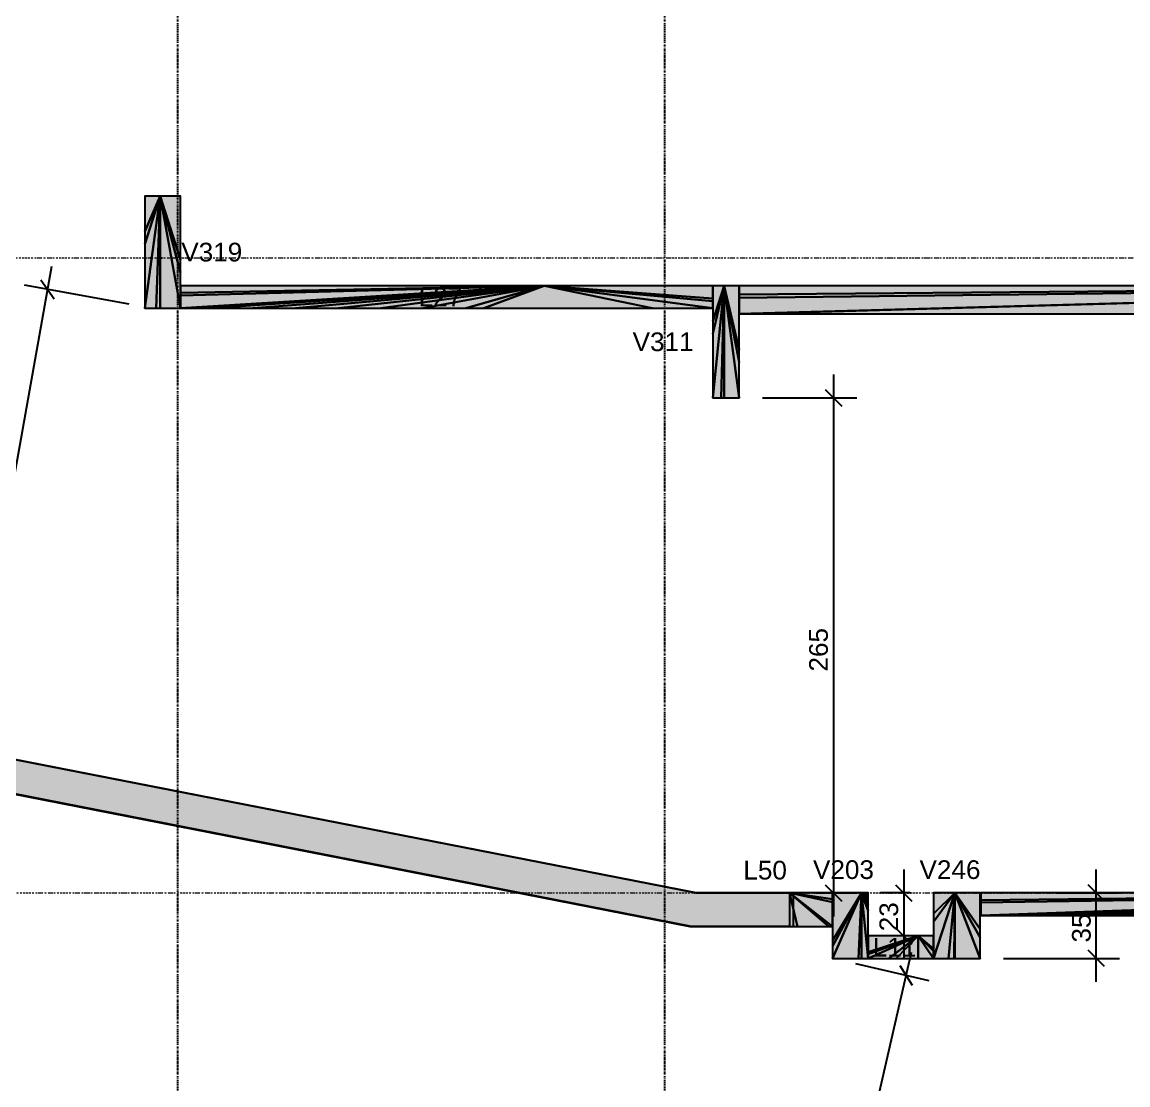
# Model space of a CAD drawing. Extents: x 37185 to 43130, y -8131 to -3926.
# Drawn here: x 41322.2 to 41716.6, y -4737.3 to -4358.2 of the extents above; entities that cross this region are included whole.
import ezdxf

# ---------------------------------------------------------------- set-up
doc = ezdxf.new("R2010")
doc.units = 0
doc.header["$MEASUREMENT"] = 0
doc.linetypes.add('ESTILO_TQS_0002', pattern=[0.4, 0.1, -0.3])
doc.linetypes.add('ESTILO_TQS_0004', pattern=[1.12, 0.5, -0.2, 0.01, -0.2, 0.01, -0.2])
for name, color, linetype in [('36', 253, 'CONTINUOUS'), ('48', 4, 'CONTINUOUS'), ('52', 3, 'CONTINUOUS'), ('67', 7, 'CONTINUOUS'), ('70', 160, 'CONTINUOUS'), ('74', 2, 'CONTINUOUS'), ('75', 9, 'CONTINUOUS'), ('96', 252, 'CONTINUOUS')]:
    doc.layers.add(name, color=color, linetype=linetype)
doc.styles.add('TQS_ARIAL', font='arial.ttf')

msp = doc.modelspace()

# ---------------------------------------------------------------- linework, layer by layer
at = {"layer": '36', "linetype": 'Continuous'}
for p, q in [((41562.65, -4668.87), (40455.98, -4452.21)), ((41560.34, -4680.65), (40453.68, -4463.98)), ((41595.98, -4668.87), (41562.65, -4668.87))]:
    msp.add_line(p, q, dxfattribs=at)
at = {"layer": '48', "linetype": 'Continuous'}
for points in [[(40455.98, -4452.21), (41562.65, -4668.87), (41595.98, -4668.87)], [(41595.98, -4680.87), (41560.34, -4680.87)]]:
    msp.add_lwpolyline(points, dxfattribs=at)
at = {"layer": '52', "linetype": 'Continuous'}
for points in [[(41378.65, -4420.21), (41371.43, -4420.21), (41365.98, -4420.21)], [(41365.98, -4420.21), (41365.98, -4432.89), (41365.98, -4437.42), (41365.98, -4460.21)], [(41378.65, -4452.21), (41378.65, -4447.52), (41378.65, -4442.99), (41378.65, -4420.21)], [(42334.65, -4452.21), (42332.78, -4452.21), (42321.98, -4452.21), (42021.65, -4452.21), (42018.2, -4452.21), (41998.32, -4452.21), (41937.18, -4452.21), (41577.98, -4452.21), (41572.67, -4452.21), (41568.65, -4452.21), (41508.41, -4452.21), (41378.65, -4452.21)], [(41365.98, -4460.21), (41370, -4460.21), (41371.43, -4460.21), (41378.65, -4460.21), (41389.37, -4460.21), (41404.56, -4460.21), (41419.75, -4460.21), (41434.94, -4460.21), (41450.13, -4460.21), (41465.32, -4460.21), (41480.52, -4460.21), (41486.88, -4460.21), (41547.12, -4460.21), (41568.65, -4460.21)], [(41568.65, -4460.21), (41568.65, -4464.89), (41568.65, -4469.42), (41568.65, -4492.21)], [(41577.98, -4492.21), (41577.98, -4479.52), (41577.98, -4474.99), (41577.98, -4462.21)], [(41577.98, -4462.21), (41581.49, -4462.21), (41907.03, -4462.21), (41937.18, -4462.21), (41952.92, -4462.21), (41998.32, -4462.21)], [(41568.65, -4492.21), (41571.61, -4492.21), (41572.67, -4492.21), (41577.98, -4492.21)], [(41595.98, -4668.87), (41595.98, -4680.87)], [(41611.25, -4668.87), (41595.98, -4668.87)], [(41611.25, -4680.87), (41611.25, -4672.15), (41611.25, -4671.12), (41611.25, -4668.87)], [(41623.98, -4668.87), (41621.61, -4668.87), (41611.32, -4668.87)], [(41611.32, -4668.87), (41611.32, -4685.83), (41611.32, -4687.83), (41611.32, -4692.21)], [(41623.98, -4684.21), (41623.98, -4675.25), (41623.98, -4673.25), (41623.98, -4668.87)], [(41663.98, -4668.87), (41654.92, -4668.87), (41647.32, -4668.87)], [(41647.32, -4668.87), (41647.32, -4676.27), (41647.32, -4679.2), (41647.32, -4684.21)], [(41663.98, -4692.21), (41663.98, -4684.81), (41663.98, -4681.82), (41663.98, -4668.87)], [(42277.98, -4668.87), (42276.11, -4668.87), (42265.32, -4668.87), (42031.88, -4668.87), (42021.65, -4668.87), (42018.21, -4668.87), (41998.32, -4668.87), (41892.32, -4668.87), (41664.17, -4668.87)], [(41664.17, -4668.87), (41664.17, -4671.41), (41664.17, -4672.32), (41664.17, -4676.87)], [(41664.17, -4676.87), (41679.36, -4676.87), (41694.55, -4676.87), (41709.74, -4676.87), (41724.93, -4676.87), (41740.12, -4676.87), (41755.31, -4676.87), (41770.5, -4676.87), (41785.69, -4676.87), (41800.88, -4676.87), (41816.07, -4676.87), (41831.25, -4676.87), (41846.44, -4676.87), (41854.42, -4676.87), (41986.11, -4676.87), (41998.32, -4676.87)], [(41595.98, -4680.87), (41598.8, -4680.87), (41609.94, -4680.87), (41611.25, -4680.87)], [(41647.32, -4684.21), (41641.81, -4684.21), (41623.98, -4684.21)], [(41611.32, -4692.21), (41620.52, -4692.21), (41621.61, -4692.21), (41623.98, -4692.21), (41631.38, -4692.21), (41634.03, -4692.21), (41641.81, -4692.21), (41647.32, -4692.21), (41652.6, -4692.21), (41654.69, -4692.21), (41654.92, -4692.21), (41663.98, -4692.21)]]:
    msp.add_lwpolyline(points, dxfattribs=at)
at = {"layer": '67', "linetype": 'ESTILO_TQS_0002'}
for p, q in [((40148.34, -4442.21), (42548.32, -4442.21)), ((40546.3, -4668.87), (42548.32, -4668.87))]:
    msp.add_line(p, q, dxfattribs=at)
at = {"layer": '70', "linetype": 'ESTILO_TQS_0004'}
for p, q in [((41377.65, -4323.44), (41377.65, -5192.87)), ((41551.32, -4323.44), (41551.32, -5192.87))]:
    msp.add_line(p, q, dxfattribs=at)
at = {"layer": '75', "linetype": 'Continuous'}
for p, q in [((41332.73, -4445.32), (41300.37, -4626.36)), ((41360.42, -4458.74), (41323.06, -4452.06)), ((41328.88, -4450.11), (41333.64, -4456.94)), ((41368.62, -4460.21), (41368.62, -4460.21)), ((41611.61, -4483.87), (41611.61, -4677.21)), ((41577.98, -4492.21), (41577.98, -4492.21)), ((41586.32, -4492.21), (41619.94, -4492.21)), ((41608.66, -4489.26), (41614.55, -4495.15)), ((41322.6, -4621.87), (41322.6, -4621.87)), ((41636.69, -4660.54), (41636.69, -4692.54)), ((41705.38, -4700.54), (41705.38, -4660.54)), ((41608.66, -4665.93), (41614.55, -4671.82)), ((41633.74, -4665.93), (41639.63, -4671.82)), ((41708.32, -4671.82), (41702.43, -4665.93)), ((41597.39, -4668.87), (41597.39, -4668.87)), ((41605.72, -4668.87), (41619.94, -4668.87)), ((41638.98, -4668.87), (41628.35, -4668.87)), ((41647.32, -4668.87), (41647.32, -4668.87)), ((41682.95, -4668.87), (41682.95, -4668.87)), ((41691.28, -4668.87), (41713.71, -4668.87)), ((41633.74, -4681.26), (41639.63, -4687.15)), ((41633.48, -4684.21), (41628.35, -4684.21)), ((41641.81, -4684.21), (41641.81, -4684.21)), ((41708.32, -4695.15), (41702.43, -4689.26)), ((41639.38, -4690.09), (41599.38, -4864.56)), ((41611.32, -4692.21), (41611.32, -4692.21)), ((41663.98, -4692.21), (41663.98, -4692.21)), ((41672.32, -4692.21), (41713.71, -4692.21)), ((41619.44, -4694.07), (41645.65, -4700.08)), ((41635.31, -4694.69), (41639.74, -4701.75))]:
    msp.add_line(p, q, dxfattribs=at)
at = {"layer": '96', "linetype": 'Continuous'}
for points in [[(41371.43, -4420.21), (41365.98, -4420.21), (41365.98, -4432.89), (41371.43, -4420.21)], [(41371.43, -4420.21), (41365.98, -4432.89), (41365.98, -4437.42), (41371.43, -4420.21)], [(41371.43, -4420.21), (41365.98, -4437.42), (41365.98, -4460.21), (41371.43, -4420.21)], [(41371.43, -4420.21), (41365.98, -4460.21), (41370, -4460.21), (41371.43, -4420.21)], [(41371.43, -4420.21), (41370, -4460.21), (41371.43, -4460.21), (41371.43, -4420.21)], [(41371.43, -4420.21), (41371.43, -4460.21), (41378.65, -4460.21), (41371.43, -4420.21)], [(41371.43, -4420.21), (41378.65, -4460.21), (41378.65, -4447.52), (41371.43, -4420.21)], [(41371.43, -4420.21), (41378.65, -4447.52), (41378.65, -4442.99), (41371.43, -4420.21)], [(41371.43, -4420.21), (41378.65, -4442.99), (41378.65, -4420.21), (41371.43, -4420.21)], [(40455.98, -4452.21), (40455.98, -4464.43), (41560.34, -4680.87), (41597.39, -4680.87), (41597.39, -4668.87), (41562.65, -4668.87), (40455.98, -4452.21)], [(41508.41, -4452.21), (41378.65, -4452.21), (41378.65, -4454.74), (41508.41, -4452.21)], [(41508.41, -4452.21), (41378.65, -4454.74), (41378.65, -4455.65), (41508.41, -4452.21)], [(41508.41, -4452.21), (41378.65, -4455.65), (41378.65, -4460.21), (41508.41, -4452.21)], [(41508.41, -4452.21), (41378.65, -4460.21), (41389.37, -4460.21), (41508.41, -4452.21)], [(41508.41, -4452.21), (41389.37, -4460.21), (41404.56, -4460.21), (41508.41, -4452.21)], [(41508.41, -4452.21), (41404.56, -4460.21), (41419.75, -4460.21), (41508.41, -4452.21)], [(41508.41, -4452.21), (41419.75, -4460.21), (41434.94, -4460.21), (41508.41, -4452.21)], [(41508.41, -4452.21), (41434.94, -4460.21), (41450.13, -4460.21), (41508.41, -4452.21)], [(41508.41, -4452.21), (41450.13, -4460.21), (41465.32, -4460.21), (41508.41, -4452.21)], [(41508.41, -4452.21), (41465.32, -4460.21), (41480.52, -4460.21), (41508.41, -4452.21)], [(41508.41, -4452.21), (41480.52, -4460.21), (41486.88, -4460.21), (41508.41, -4452.21)], [(41508.41, -4452.21), (41486.88, -4460.21), (41547.12, -4460.21), (41508.41, -4452.21)], [(41508.41, -4452.21), (41547.12, -4460.21), (41568.65, -4460.21), (41508.41, -4452.21)], [(41508.41, -4452.21), (41568.65, -4460.21), (41568.65, -4457.67), (41508.41, -4452.21)], [(41508.41, -4452.21), (41568.65, -4457.67), (41568.65, -4456.76), (41508.41, -4452.21)], [(41508.41, -4452.21), (41568.65, -4456.76), (41568.65, -4452.21), (41508.41, -4452.21)], [(41572.67, -4452.21), (41568.65, -4452.21), (41568.65, -4464.89), (41572.67, -4452.21)], [(41572.67, -4452.21), (41568.65, -4464.89), (41568.65, -4469.42), (41572.67, -4452.21)], [(41572.67, -4452.21), (41568.65, -4469.42), (41568.65, -4492.21), (41572.67, -4452.21)], [(41572.67, -4452.21), (41568.65, -4492.21), (41571.61, -4492.21), (41572.67, -4452.21)], [(41572.67, -4452.21), (41571.61, -4492.21), (41572.67, -4492.21), (41572.67, -4452.21)], [(41572.67, -4452.21), (41572.67, -4492.21), (41577.98, -4492.21), (41572.67, -4452.21)], [(41572.67, -4452.21), (41577.98, -4492.21), (41577.98, -4479.52), (41572.67, -4452.21)], [(41572.67, -4452.21), (41577.98, -4479.52), (41577.98, -4474.99), (41572.67, -4452.21)], [(41572.67, -4452.21), (41577.98, -4474.99), (41577.98, -4452.21), (41572.67, -4452.21)], [(41937.18, -4452.21), (41577.98, -4452.21), (41577.98, -4455.38), (41937.18, -4452.21)], [(41937.18, -4452.21), (41577.98, -4455.38), (41577.98, -4456.51), (41937.18, -4452.21)], [(41937.18, -4452.21), (41577.98, -4456.51), (41577.98, -4462.21), (41937.18, -4452.21)], [(41937.18, -4452.21), (41577.98, -4462.21), (41581.49, -4462.21), (41937.18, -4452.21)], [(41937.18, -4452.21), (41581.49, -4462.21), (41907.03, -4462.21), (41937.18, -4452.21)], [(41595.98, -4668.87), (41595.98, -4680.87), (41598.8, -4680.87), (41595.98, -4668.87)], [(41595.98, -4668.87), (41598.8, -4680.87), (41609.94, -4680.87), (41595.98, -4668.87)], [(41595.98, -4668.87), (41609.94, -4680.87), (41611.25, -4680.87), (41595.98, -4668.87)], [(41595.98, -4668.87), (41611.25, -4680.87), (41611.25, -4672.15), (41595.98, -4668.87)], [(41595.98, -4668.87), (41611.25, -4672.15), (41611.25, -4671.12), (41595.98, -4668.87)], [(41595.98, -4668.87), (41611.25, -4671.12), (41611.25, -4668.87), (41595.98, -4668.87)], [(41621.61, -4668.87), (41611.32, -4668.87), (41611.32, -4685.83), (41621.61, -4668.87)], [(41621.61, -4668.87), (41611.32, -4685.83), (41611.32, -4687.83), (41621.61, -4668.87)], [(41621.61, -4668.87), (41611.32, -4687.83), (41611.32, -4692.21), (41621.61, -4668.87)], [(41621.61, -4668.87), (41611.32, -4692.21), (41620.52, -4692.21), (41621.61, -4668.87)], [(41621.61, -4668.87), (41620.52, -4692.21), (41621.61, -4692.21), (41621.61, -4668.87)], [(41621.61, -4668.87), (41621.61, -4692.21), (41623.98, -4692.21), (41621.61, -4668.87)], [(41621.61, -4668.87), (41623.98, -4692.21), (41623.98, -4675.25), (41621.61, -4668.87)], [(41621.61, -4668.87), (41623.98, -4675.25), (41623.98, -4673.25), (41621.61, -4668.87)], [(41621.61, -4668.87), (41623.98, -4673.25), (41623.98, -4668.87), (41621.61, -4668.87)], [(41654.92, -4668.87), (41647.32, -4668.87), (41647.32, -4676.27), (41654.92, -4668.87)], [(41654.92, -4668.87), (41647.32, -4676.27), (41647.32, -4679.2), (41654.92, -4668.87)], [(41654.92, -4668.87), (41647.32, -4679.2), (41647.32, -4692.21), (41654.92, -4668.87)], [(41654.92, -4668.87), (41647.32, -4692.21), (41652.6, -4692.21), (41654.92, -4668.87)], [(41654.92, -4668.87), (41652.6, -4692.21), (41654.69, -4692.21), (41654.92, -4668.87)], [(41654.92, -4668.87), (41654.69, -4692.21), (41654.92, -4692.21), (41654.92, -4668.87)], [(41654.92, -4668.87), (41654.92, -4692.21), (41663.98, -4692.21), (41654.92, -4668.87)], [(41654.92, -4668.87), (41663.98, -4692.21), (41663.98, -4684.81), (41654.92, -4668.87)], [(41654.92, -4668.87), (41663.98, -4684.81), (41663.98, -4681.82), (41654.92, -4668.87)], [(41654.92, -4668.87), (41663.98, -4681.82), (41663.98, -4668.87), (41654.92, -4668.87)], [(41892.32, -4668.87), (41664.17, -4668.87), (41664.17, -4671.41), (41892.32, -4668.87)], [(41892.32, -4668.87), (41664.17, -4671.41), (41664.17, -4672.32), (41892.32, -4668.87)], [(41892.32, -4668.87), (41664.17, -4672.32), (41664.17, -4676.87), (41892.32, -4668.87)], [(41892.32, -4668.87), (41664.17, -4676.87), (41679.36, -4676.87), (41892.32, -4668.87)], [(41892.32, -4668.87), (41679.36, -4676.87), (41694.55, -4676.87), (41892.32, -4668.87)], [(41892.32, -4668.87), (41694.55, -4676.87), (41709.74, -4676.87), (41892.32, -4668.87)], [(41892.32, -4668.87), (41709.74, -4676.87), (41724.93, -4676.87), (41892.32, -4668.87)], [(41641.81, -4684.21), (41623.98, -4684.21), (41623.98, -4690.02), (41641.81, -4684.21)], [(41641.81, -4684.21), (41623.98, -4690.02), (41623.98, -4690.71), (41641.81, -4684.21)], [(41641.81, -4684.21), (41623.98, -4690.71), (41623.98, -4692.21), (41641.81, -4684.21)], [(41641.81, -4684.21), (41623.98, -4692.21), (41631.38, -4692.21), (41641.81, -4684.21)], [(41641.81, -4684.21), (41631.38, -4692.21), (41634.03, -4692.21), (41641.81, -4684.21)], [(41641.81, -4684.21), (41634.03, -4692.21), (41641.81, -4692.21), (41641.81, -4684.21)], [(41641.81, -4684.21), (41641.81, -4692.21), (41647.32, -4692.21), (41641.81, -4684.21)], [(41641.81, -4684.21), (41647.32, -4692.21), (41647.32, -4689.67), (41641.81, -4684.21)], [(41641.81, -4684.21), (41647.32, -4689.67), (41647.32, -4688.76), (41641.81, -4684.21)], [(41641.81, -4684.21), (41647.32, -4688.76), (41647.32, -4684.21), (41641.81, -4684.21)]]:
    msp.add_lwpolyline(points, dxfattribs=at)
for points in [[(41371.43, -4420.21), (41365.98, -4420.21), (41365.98, -4432.89)], [(41371.43, -4420.21), (41365.98, -4432.89), (41371.43, -4420.21)], [(41371.43, -4420.21), (41365.98, -4432.89), (41365.98, -4437.42)], [(41371.43, -4420.21), (41365.98, -4437.42), (41371.43, -4420.21)], [(41371.43, -4420.21), (41365.98, -4437.42), (41365.98, -4460.21)], [(41371.43, -4420.21), (41365.98, -4460.21), (41371.43, -4420.21)], [(41371.43, -4420.21), (41365.98, -4460.21), (41370, -4460.21)], [(41371.43, -4420.21), (41370, -4460.21), (41371.43, -4420.21)], [(41371.43, -4420.21), (41370, -4460.21), (41371.43, -4460.21)], [(41371.43, -4420.21), (41371.43, -4460.21), (41371.43, -4420.21)], [(41371.43, -4420.21), (41371.43, -4460.21), (41378.65, -4460.21)], [(41371.43, -4420.21), (41378.65, -4460.21), (41371.43, -4420.21)], [(41371.43, -4420.21), (41378.65, -4460.21), (41378.65, -4447.52)], [(41371.43, -4420.21), (41378.65, -4447.52), (41371.43, -4420.21)], [(41371.43, -4420.21), (41378.65, -4447.52), (41378.65, -4442.99)], [(41371.43, -4420.21), (41378.65, -4442.99), (41371.43, -4420.21)], [(41371.43, -4420.21), (41378.65, -4442.99), (41378.65, -4420.21)], [(41371.43, -4420.21), (41378.65, -4420.21), (41371.43, -4420.21)], [(41562.65, -4668.87), (40455.98, -4452.21), (41560.34, -4680.87)], [(41560.34, -4680.87), (40455.98, -4452.21), (40455.98, -4464.43)], [(41508.41, -4452.21), (41378.65, -4452.21), (41378.65, -4454.74)], [(41508.41, -4452.21), (41378.65, -4454.74), (41508.41, -4452.21)], [(41508.41, -4452.21), (41378.65, -4454.74), (41378.65, -4455.65)], [(41508.41, -4452.21), (41378.65, -4455.65), (41508.41, -4452.21)], [(41508.41, -4452.21), (41378.65, -4455.65), (41378.65, -4460.21)], [(41508.41, -4452.21), (41378.65, -4460.21), (41508.41, -4452.21)], [(41508.41, -4452.21), (41378.65, -4460.21), (41389.37, -4460.21)], [(41508.41, -4452.21), (41389.37, -4460.21), (41508.41, -4452.21)], [(41508.41, -4452.21), (41389.37, -4460.21), (41404.56, -4460.21)], [(41508.41, -4452.21), (41404.56, -4460.21), (41508.41, -4452.21)], [(41508.41, -4452.21), (41404.56, -4460.21), (41419.75, -4460.21)], [(41508.41, -4452.21), (41419.75, -4460.21), (41508.41, -4452.21)], [(41508.41, -4452.21), (41419.75, -4460.21), (41434.94, -4460.21)], [(41508.41, -4452.21), (41434.94, -4460.21), (41508.41, -4452.21)], [(41508.41, -4452.21), (41434.94, -4460.21), (41450.13, -4460.21)], [(41508.41, -4452.21), (41450.13, -4460.21), (41508.41, -4452.21)], [(41508.41, -4452.21), (41450.13, -4460.21), (41465.32, -4460.21)], [(41508.41, -4452.21), (41465.32, -4460.21), (41508.41, -4452.21)], [(41508.41, -4452.21), (41465.32, -4460.21), (41480.52, -4460.21)], [(41508.41, -4452.21), (41480.52, -4460.21), (41508.41, -4452.21)], [(41508.41, -4452.21), (41480.52, -4460.21), (41486.88, -4460.21)], [(41508.41, -4452.21), (41486.88, -4460.21), (41508.41, -4452.21)], [(41508.41, -4452.21), (41486.88, -4460.21), (41547.12, -4460.21)], [(41508.41, -4452.21), (41547.12, -4460.21), (41508.41, -4452.21)], [(41508.41, -4452.21), (41547.12, -4460.21), (41568.65, -4460.21)], [(41508.41, -4452.21), (41568.65, -4460.21), (41508.41, -4452.21)], [(41508.41, -4452.21), (41568.65, -4460.21), (41568.65, -4457.67)], [(41508.41, -4452.21), (41568.65, -4457.67), (41508.41, -4452.21)], [(41508.41, -4452.21), (41568.65, -4457.67), (41568.65, -4456.76)], [(41508.41, -4452.21), (41568.65, -4456.76), (41508.41, -4452.21)], [(41508.41, -4452.21), (41568.65, -4456.76), (41568.65, -4452.21)], [(41508.41, -4452.21), (41568.65, -4452.21), (41508.41, -4452.21)], [(41572.67, -4452.21), (41568.65, -4452.21), (41568.65, -4464.89)], [(41572.67, -4452.21), (41568.65, -4464.89), (41572.67, -4452.21)], [(41572.67, -4452.21), (41568.65, -4464.89), (41568.65, -4469.42)], [(41572.67, -4452.21), (41568.65, -4469.42), (41572.67, -4452.21)], [(41572.67, -4452.21), (41568.65, -4469.42), (41568.65, -4492.21)], [(41572.67, -4452.21), (41568.65, -4492.21), (41572.67, -4452.21)], [(41572.67, -4452.21), (41568.65, -4492.21), (41571.61, -4492.21)], [(41572.67, -4452.21), (41571.61, -4492.21), (41572.67, -4452.21)], [(41572.67, -4452.21), (41571.61, -4492.21), (41572.67, -4492.21)], [(41572.67, -4452.21), (41572.67, -4492.21), (41572.67, -4452.21)], [(41572.67, -4452.21), (41572.67, -4492.21), (41577.98, -4492.21)], [(41572.67, -4452.21), (41577.98, -4492.21), (41572.67, -4452.21)], [(41572.67, -4452.21), (41577.98, -4492.21), (41577.98, -4479.52)], [(41572.67, -4452.21), (41577.98, -4479.52), (41572.67, -4452.21)], [(41572.67, -4452.21), (41577.98, -4479.52), (41577.98, -4474.99)], [(41572.67, -4452.21), (41577.98, -4474.99), (41572.67, -4452.21)], [(41572.67, -4452.21), (41577.98, -4474.99), (41577.98, -4452.21)], [(41572.67, -4452.21), (41577.98, -4452.21), (41572.67, -4452.21)], [(41937.18, -4452.21), (41577.98, -4452.21), (41577.98, -4455.38)], [(41937.18, -4452.21), (41577.98, -4455.38), (41937.18, -4452.21)], [(41937.18, -4452.21), (41577.98, -4455.38), (41577.98, -4456.51)], [(41937.18, -4452.21), (41577.98, -4456.51), (41937.18, -4452.21)], [(41937.18, -4452.21), (41577.98, -4456.51), (41577.98, -4462.21)], [(41937.18, -4452.21), (41577.98, -4462.21), (41937.18, -4452.21)], [(41937.18, -4452.21), (41577.98, -4462.21), (41581.49, -4462.21)], [(41937.18, -4452.21), (41581.49, -4462.21), (41937.18, -4452.21)], [(41937.18, -4452.21), (41581.49, -4462.21), (41907.03, -4462.21)], [(41562.65, -4668.87), (41560.34, -4680.87), (41597.39, -4680.87)], [(41562.65, -4668.87), (41597.39, -4680.87), (41597.39, -4668.87)], [(41595.98, -4668.87), (41595.98, -4680.87), (41598.8, -4680.87)], [(41595.98, -4668.87), (41598.8, -4680.87), (41595.98, -4668.87)], [(41595.98, -4668.87), (41598.8, -4680.87), (41609.94, -4680.87)], [(41595.98, -4668.87), (41609.94, -4680.87), (41595.98, -4668.87)], [(41595.98, -4668.87), (41609.94, -4680.87), (41611.25, -4680.87)], [(41595.98, -4668.87), (41611.25, -4680.87), (41595.98, -4668.87)], [(41595.98, -4668.87), (41611.25, -4680.87), (41611.25, -4672.15)], [(41595.98, -4668.87), (41611.25, -4672.15), (41595.98, -4668.87)], [(41595.98, -4668.87), (41611.25, -4672.15), (41611.25, -4671.12)], [(41595.98, -4668.87), (41611.25, -4671.12), (41595.98, -4668.87)], [(41595.98, -4668.87), (41611.25, -4671.12), (41611.25, -4668.87)], [(41595.98, -4668.87), (41611.25, -4668.87), (41595.98, -4668.87)], [(41621.61, -4668.87), (41611.32, -4668.87), (41611.32, -4685.83)], [(41621.61, -4668.87), (41611.32, -4685.83), (41621.61, -4668.87)], [(41621.61, -4668.87), (41611.32, -4685.83), (41611.32, -4687.83)], [(41621.61, -4668.87), (41611.32, -4687.83), (41621.61, -4668.87)], [(41621.61, -4668.87), (41611.32, -4687.83), (41611.32, -4692.21)], [(41621.61, -4668.87), (41611.32, -4692.21), (41621.61, -4668.87)], [(41621.61, -4668.87), (41611.32, -4692.21), (41620.52, -4692.21)], [(41621.61, -4668.87), (41620.52, -4692.21), (41621.61, -4668.87)], [(41621.61, -4668.87), (41620.52, -4692.21), (41621.61, -4692.21)], [(41621.61, -4668.87), (41621.61, -4692.21), (41621.61, -4668.87)], [(41621.61, -4668.87), (41621.61, -4692.21), (41623.98, -4692.21)], [(41621.61, -4668.87), (41623.98, -4692.21), (41621.61, -4668.87)], [(41621.61, -4668.87), (41623.98, -4692.21), (41623.98, -4675.25)], [(41621.61, -4668.87), (41623.98, -4675.25), (41621.61, -4668.87)], [(41621.61, -4668.87), (41623.98, -4675.25), (41623.98, -4673.25)], [(41621.61, -4668.87), (41623.98, -4673.25), (41621.61, -4668.87)], [(41621.61, -4668.87), (41623.98, -4673.25), (41623.98, -4668.87)], [(41621.61, -4668.87), (41623.98, -4668.87), (41621.61, -4668.87)], [(41654.92, -4668.87), (41647.32, -4668.87), (41647.32, -4676.27)], [(41654.92, -4668.87), (41647.32, -4676.27), (41654.92, -4668.87)], [(41654.92, -4668.87), (41647.32, -4676.27), (41647.32, -4679.2)], [(41654.92, -4668.87), (41647.32, -4679.2), (41654.92, -4668.87)], [(41654.92, -4668.87), (41647.32, -4679.2), (41647.32, -4692.21)], [(41654.92, -4668.87), (41647.32, -4692.21), (41654.92, -4668.87)], [(41654.92, -4668.87), (41647.32, -4692.21), (41652.6, -4692.21)], [(41654.92, -4668.87), (41652.6, -4692.21), (41654.92, -4668.87)], [(41654.92, -4668.87), (41652.6, -4692.21), (41654.69, -4692.21)], [(41654.92, -4668.87), (41654.69, -4692.21), (41654.92, -4668.87)], [(41654.92, -4668.87), (41654.69, -4692.21), (41654.92, -4692.21)], [(41654.92, -4668.87), (41654.92, -4692.21), (41654.92, -4668.87)], [(41654.92, -4668.87), (41654.92, -4692.21), (41663.98, -4692.21)], [(41654.92, -4668.87), (41663.98, -4692.21), (41654.92, -4668.87)], [(41654.92, -4668.87), (41663.98, -4692.21), (41663.98, -4684.81)], [(41654.92, -4668.87), (41663.98, -4684.81), (41654.92, -4668.87)], [(41654.92, -4668.87), (41663.98, -4684.81), (41663.98, -4681.82)], [(41654.92, -4668.87), (41663.98, -4681.82), (41654.92, -4668.87)], [(41654.92, -4668.87), (41663.98, -4681.82), (41663.98, -4668.87)], [(41654.92, -4668.87), (41663.98, -4668.87), (41654.92, -4668.87)], [(41892.32, -4668.87), (41664.17, -4668.87), (41664.17, -4671.41)], [(41892.32, -4668.87), (41664.17, -4671.41), (41892.32, -4668.87)], [(41892.32, -4668.87), (41664.17, -4671.41), (41664.17, -4672.32)], [(41892.32, -4668.87), (41664.17, -4672.32), (41892.32, -4668.87)], [(41892.32, -4668.87), (41664.17, -4672.32), (41664.17, -4676.87)], [(41892.32, -4668.87), (41664.17, -4676.87), (41892.32, -4668.87)], [(41892.32, -4668.87), (41664.17, -4676.87), (41679.36, -4676.87)], [(41892.32, -4668.87), (41679.36, -4676.87), (41892.32, -4668.87)], [(41892.32, -4668.87), (41679.36, -4676.87), (41694.55, -4676.87)], [(41892.32, -4668.87), (41694.55, -4676.87), (41892.32, -4668.87)], [(41892.32, -4668.87), (41694.55, -4676.87), (41709.74, -4676.87)], [(41892.32, -4668.87), (41709.74, -4676.87), (41892.32, -4668.87)], [(41892.32, -4668.87), (41709.74, -4676.87), (41724.93, -4676.87)], [(41641.81, -4684.21), (41623.98, -4684.21), (41623.98, -4690.02)], [(41641.81, -4684.21), (41623.98, -4690.02), (41641.81, -4684.21)], [(41641.81, -4684.21), (41623.98, -4690.02), (41623.98, -4690.71)], [(41641.81, -4684.21), (41623.98, -4690.71), (41641.81, -4684.21)], [(41641.81, -4684.21), (41623.98, -4690.71), (41623.98, -4692.21)], [(41641.81, -4684.21), (41623.98, -4692.21), (41641.81, -4684.21)], [(41641.81, -4684.21), (41623.98, -4692.21), (41631.38, -4692.21)], [(41641.81, -4684.21), (41631.38, -4692.21), (41641.81, -4684.21)], [(41641.81, -4684.21), (41631.38, -4692.21), (41634.03, -4692.21)], [(41641.81, -4684.21), (41634.03, -4692.21), (41641.81, -4684.21)], [(41641.81, -4684.21), (41634.03, -4692.21), (41641.81, -4692.21)], [(41641.81, -4684.21), (41641.81, -4692.21), (41641.81, -4684.21)], [(41641.81, -4684.21), (41641.81, -4692.21), (41647.32, -4692.21)], [(41641.81, -4684.21), (41647.32, -4692.21), (41641.81, -4684.21)], [(41641.81, -4684.21), (41647.32, -4692.21), (41647.32, -4689.67)], [(41641.81, -4684.21), (41647.32, -4689.67), (41641.81, -4684.21)], [(41641.81, -4684.21), (41647.32, -4689.67), (41647.32, -4688.76)], [(41641.81, -4684.21), (41647.32, -4688.76), (41641.81, -4684.21)], [(41641.81, -4684.21), (41647.32, -4688.76), (41647.32, -4684.21)], [(41641.81, -4684.21), (41647.32, -4684.21), (41641.81, -4684.21)]]:
    msp.add_solid(points, dxfattribs=at)

# ---------------------------------------------------------------- texts
at = {"layer": '74', "linetype": 'Continuous', "style": 'TQS_ARIAL'}
for s, p in [('V319', (41378.98, -4443.54)), ('L27', (41463.65, -4459.54)), ('V311', (41539.98, -4475.54)), ('L50', (41579.48, -4664.06)), ('V203', (41604.32, -4663.87)), ('V246', (41642.32, -4663.87)), ('L11', (41625.65, -4691.54))]:
    msp.add_text(s, height=6.667, dxfattribs=at).set_placement(p)
at = {"layer": '75', "linetype": 'Continuous', "style": 'TQS_ARIAL'}
for s, p in [('265', (41609.61, -4589.87)), ('23', (41634.69, -4682.54)), ('35', (41703.38, -4686.54))]:
    msp.add_text(s, height=6.667, rotation=90, dxfattribs=at).set_placement(p)

doc.saveas('drawing.dxf')
